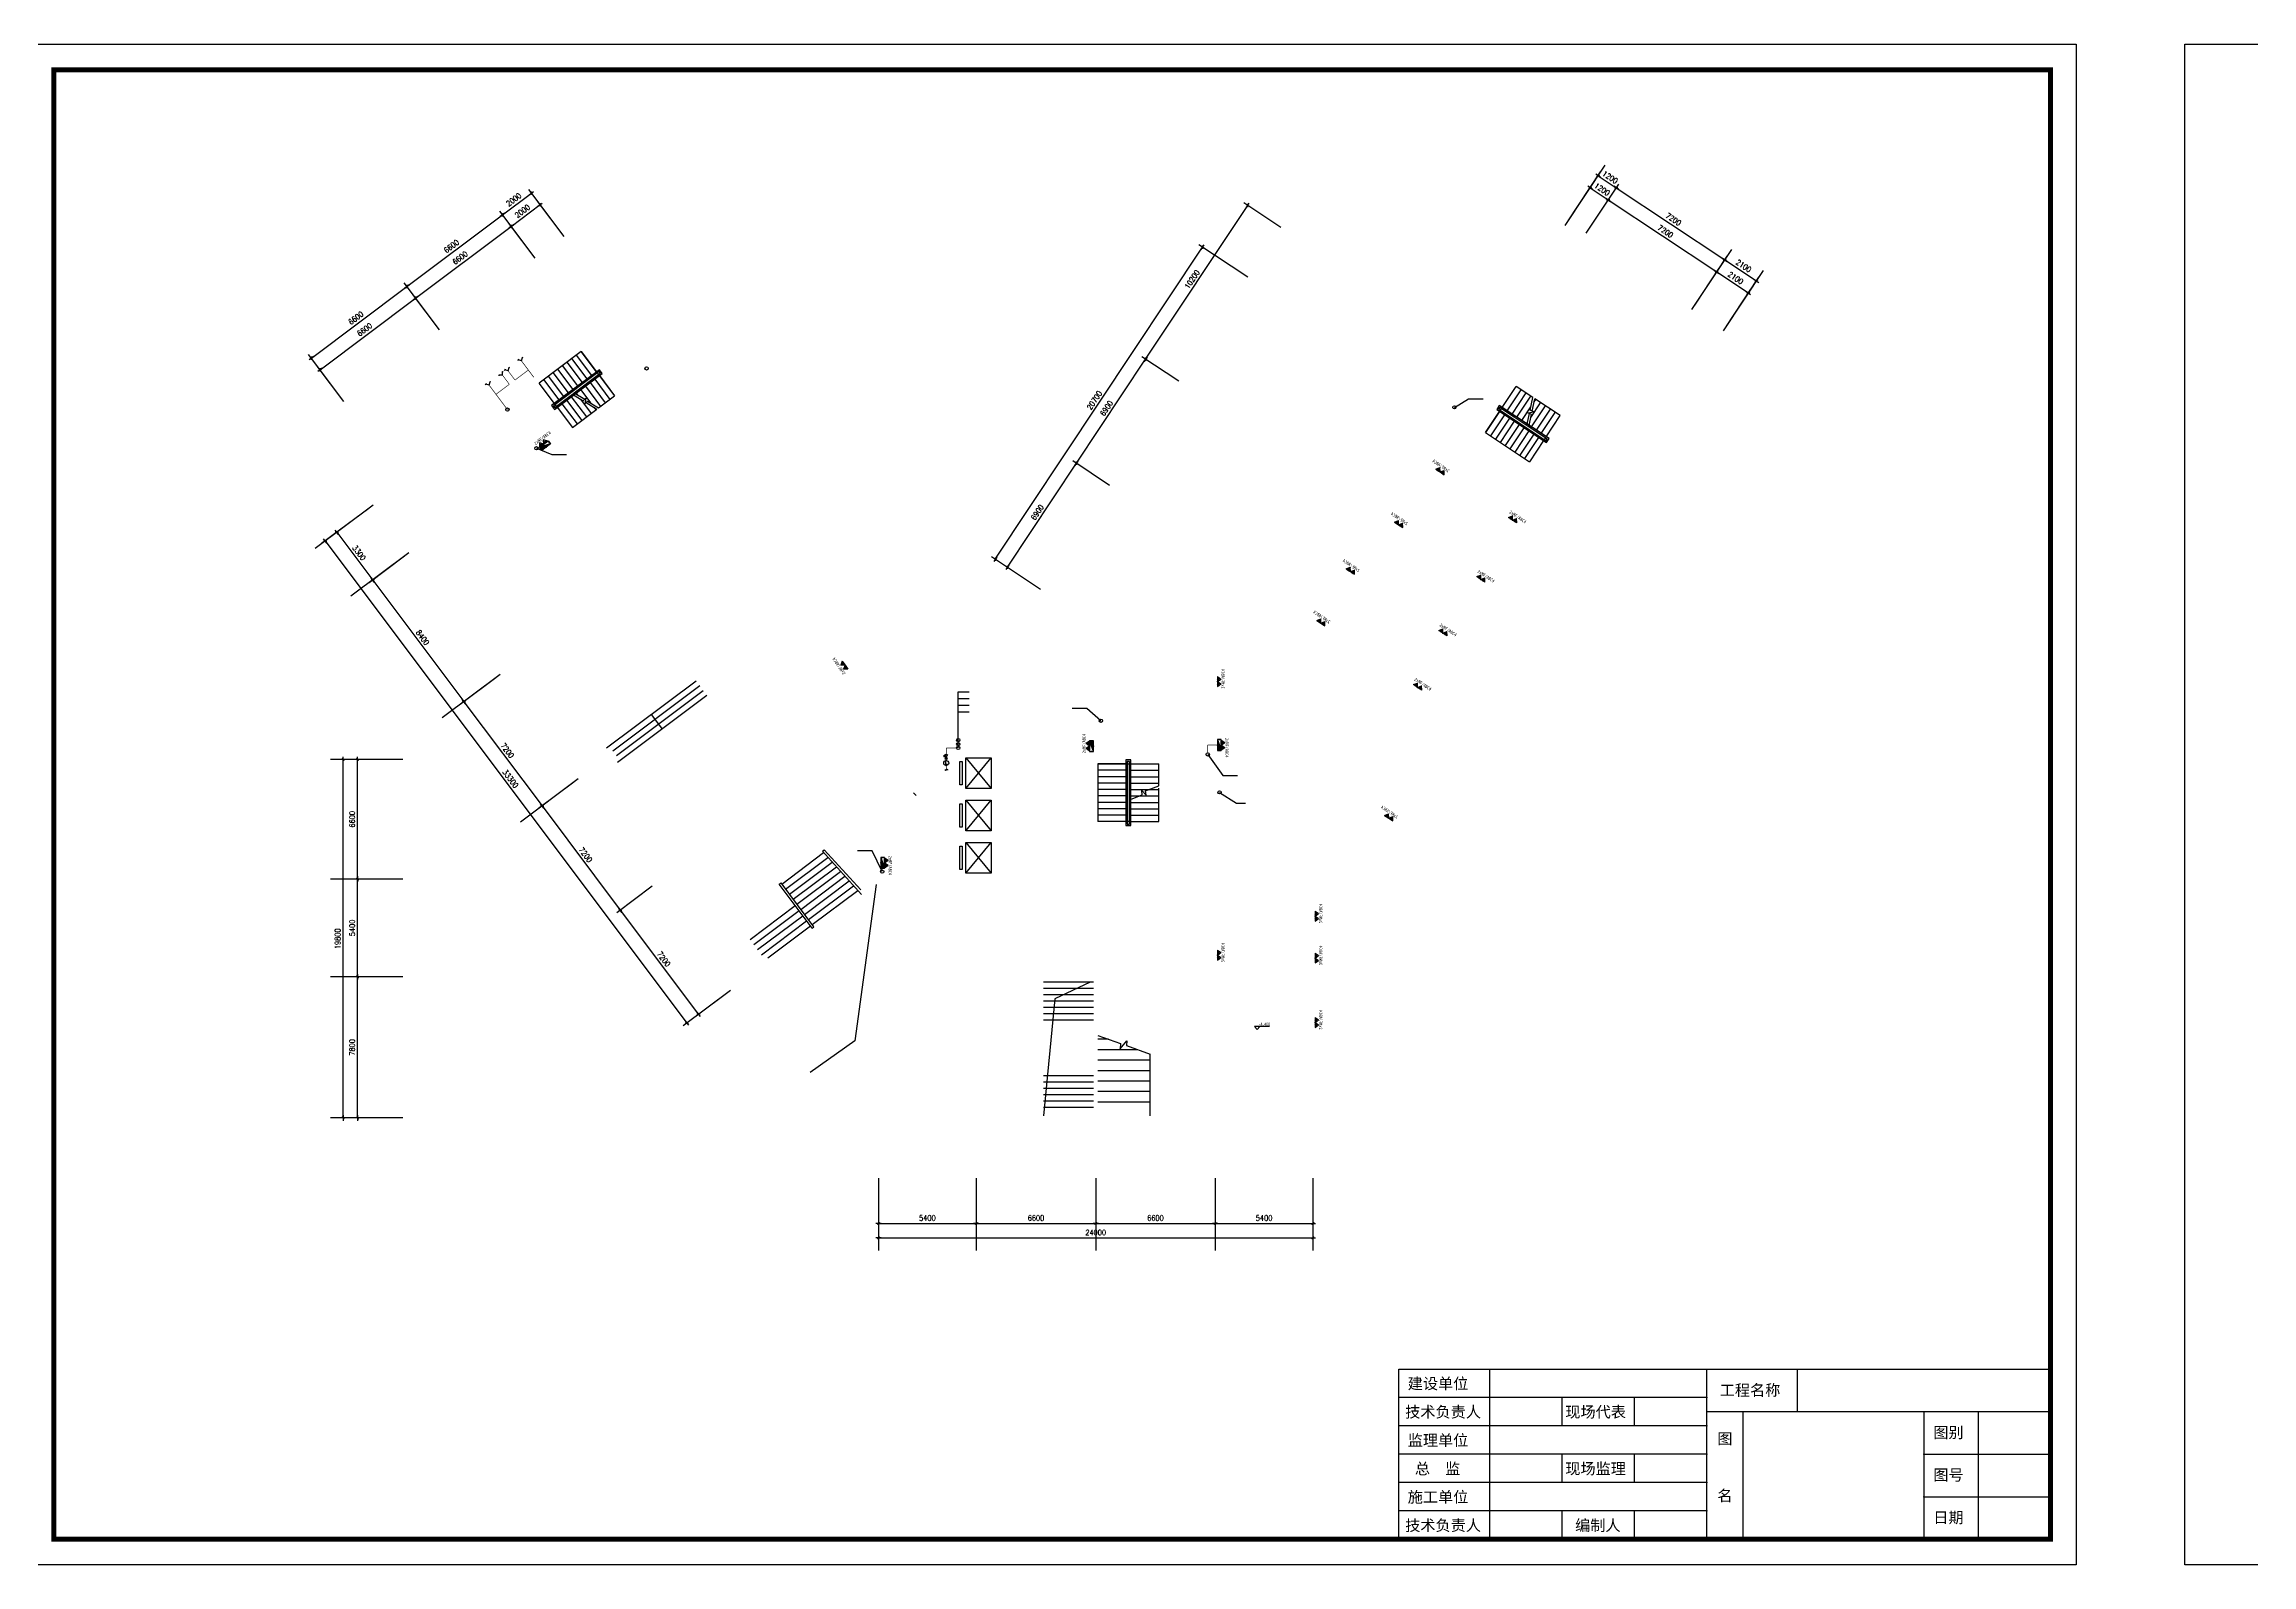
# Model space of a CAD drawing. Extents: x -149393 to 1177518, y -366685 to 296590.
# Drawn here: x 239189 to 361151, y -685 to 83324 of the extents above; entities that cross this region are included whole.
import ezdxf
from ezdxf.enums import TextEntityAlignment as Align

# ---------------------------------------------------------------- set-up
doc = ezdxf.new("R2010")
doc.units = 0
doc.header["$LTSCALE"] = 1000
doc.header["$MEASUREMENT"] = 0
doc.linetypes.add('常规', pattern=[20, 10, 0, 10])
doc.layers.get('0').update_dxf_attribs({"linetype": 'CONTINUOUS'})
for name, color, linetype in [('AXIS', 3, 'CONTINUOUS'), ('DOTE', 1, 'CONTINUOUS'), ('EQUIP-动力', 3, 'CONTINUOUS'), ('EQUIP-消防', 3, 'CONTINUOUS'), ('EQUIP_消防', 7, 'CONTINUOUS'), ('PUB_TITLE', 253, 'CONTINUOUS'), ('STAIR', 2, 'CONTINUOUS'), ('TEL_SYMB', 3, 'CONTINUOUS'), ('WALL', 9, 'CONTINUOUS'), ('WIRE-消防', 3, '常规')]:
    doc.layers.add(name, color=color, linetype=linetype)
doc.styles.add('_TEL_DIM', font='', dxfattribs={"width": 0.8, "height": 3.5})
doc.styles.add('DIM_FONT', font='SIMPLEX.shx', dxfattribs={"width": 0.8})
doc.styles.add('HZ', font='')
doc.styles.add('宋体', font='')
doc.styles.get('_TEL_DIM').set_extended_font_data('SimSun')
doc.styles.get('HZ').set_extended_font_data('SimSun')
doc.styles.get('宋体').set_extended_font_data('SimSun')
doc.dimstyles.new('DIMN', dxfattribs={"dimtxt": 300, "dimasz": 1, "dimexe": 250, "dimexo": 300, "dimgap": 150, "dimtad": 1, "dimdec": 0, "dimdsep": 46, "dimtxsty": 'DIM_FONT', "dimblk": '_DIMX', "dimcen": 2.5, "dimclrt": 7, "dimadec": 0, "dimazin": 0, "dimtfac": 1, "dimtdec": 0, "dimtix": 1, "dimtmove": 2, "dimatfit": 3, "dimldrblk": '_DIMX', "dimfxl": 1, "dimtolj": 1, "dimarcsym": 0})

# ---------------------------------------------------------------- blocks, each defined once
blk = doc.blocks.new('$ATTACHMENT$00000194')
for p, q in [((0, 0), (134, 134)), ((0, 0), (134, -134)), ((107, 162), (134, 134)), ((161, 107), (134, 134)), ((107, -161), (134, -134)), ((161, -107), (134, -134))]:
    blk.add_line(p, q)
blk = doc.blocks.new('$equip_U$00000299(cyc-PC)')
for p in [(0.51, 0.3), (0.3, 0)]:
    blk.add_line(p, (0.3, 0.3))
blk.add_lwpolyline([(0, -0.17), (0.6, 0.17), (0.6, -0.17), (0, 0.17)], close=True)
for p in [(0, 0), (0.6, 0)]:
    blk.add_point(p)
at = {"color": 7, "style": '_TEL_DIM', "flags": 1}
blk.add_attdef('A', text='', height=0.00002, dxfattribs=at).set_placement((0, 0), align=Align.MIDDLE_CENTER)
blk = doc.blocks.new('$equip_U$00000300(cyc-PC)')
for p, q in [((0.46, -0.11), (0.46, 0.16)), ((0.12, -0.11), (0.46, -0.11))]:
    blk.add_line(p, q)
blk.add_circle((0.32, 0), 0.324)
for p in [(0, 0), (0.65, 0)]:
    blk.add_point(p)
at = {"color": 7, "style": '_TEL_DIM', "flags": 1}
blk.add_attdef('A', text='', height=0.00002, dxfattribs=at).set_placement((0, 0), align=Align.MIDDLE_CENTER)
blk = doc.blocks.new('$equip_U$00000248(USER-8292BC9721)')
blk.add_spline([(-0.16, 0.06), (-0.11, -0.08), (0.12, 0.08), (0.17, -0.07)], degree=3)
at = {"color": 7, "style": '_TEL_DIM', "flags": 1}
blk.add_attdef('A', text='', height=0.00002, dxfattribs=at).set_placement((0, 0), align=Align.MIDDLE_CENTER)
blk = doc.blocks.new('$equip_U$00000211(USER-8DF96EF98D)')
at = {"xscale": 0.7000000000007276, "yscale": 0.7000000000007276, "zscale": 0.7000000000007276}
blk.add_blockref('$equip_U$00000248(USER-8292BC9721)', (0, 0), dxfattribs=at)
at = {"color": 7, "style": '_TEL_DIM', "flags": 1}
blk.add_attdef('A', text='', height=0.00002, dxfattribs=at).set_placement((0, 0), align=Align.MIDDLE_CENTER)
blk = doc.blocks.new('$equip_U$00000374(cyc-PC)')
blk.add_point((0, 0))
at = {"xscale": 1.619999999998981, "yscale": 1.619999999998981, "zscale": 1.619999999998981}
blk.add_blockref('$equip_U$00000211(USER-8DF96EF98D)', (0, 0), dxfattribs=at)
at = {"color": 7, "style": '_TEL_DIM', "flags": 1}
blk.add_attdef('A', text='', height=0.00002, dxfattribs=at).set_placement((0, 0), align=Align.MIDDLE_CENTER)
blk = doc.blocks.new('$equip_U$00000306(cyc-PC)')
for p, q in [((1.6, -0.29), (0, 0.29)), ((0, 0.29), (1.6, 0.29)), ((0, -0.29), (0, 0.29)), ((1.6, 0.29), (1.6, -0.29)), ((1.6, -0.29), (0, -0.29))]:
    blk.add_line(p, q)
for p in [(0, 0), (0.8, 0.29), (1.6, 0), (0.8, -0.29)]:
    blk.add_point(p)
blk.add_solid([(1.6, -0.29), (0, -0.29), (0, 0.29)])
at = {"color": 7, "style": '_TEL_DIM', "flags": 1}
blk.add_attdef('A', text='', height=0.00002, dxfattribs=at).set_placement((0, 0), align=Align.MIDDLE_CENTER)
blk = doc.blocks.new('$equip_U$00000441(cyc-PC)')
for p, q in [((-0.78, 0), (-0.39, 0.56)), ((0, 0), (-0.78, 0)), ((-0.54, 0.06), (-0.38, 0.23)), ((-0.54, 0.17), (-0.48, 0.23)), ((-0.54, 0), (-0.54, 0.23)), ((-0.54, 0.23), (-0.24, 0.23)), ((-0.24, 0), (-0.54, 0)), ((-0.5, 0), (-0.27, 0.23)), ((-0.4, 0), (-0.24, 0.16)), ((0, 0), (-0.39, 0.56)), ((-0.3, 0), (-0.24, 0.06)), ((-0.24, 0.23), (-0.24, 0)), ((0, 0), (0.39, 0.56)), ((0.78, 0), (0, 0)), ((0.24, 0.06), (0.41, 0.23)), ((0.24, 0.17), (0.3, 0.23)), ((0.24, 0), (0.24, 0.23)), ((0.24, 0.23), (0.54, 0.23)), ((0.54, 0), (0.24, 0)), ((0.28, 0), (0.51, 0.23)), ((0.38, 0), (0.54, 0.16)), ((0.78, 0), (0.39, 0.56)), ((0.49, 0), (0.54, 0.06)), ((0.54, 0.23), (0.54, 0))]:
    blk.add_line(p, q)
blk.add_point((0, 0))
at = {"style": '宋体', "width": 0.8}
blk.add_text('2xMF/ABC4', height=0.522, dxfattribs=at).set_placement((-1.12, 0.62))
at = {"color": 7, "style": '_TEL_DIM', "flags": 1}
blk.add_attdef('A', text='', height=0.00002, dxfattribs=at).set_placement((0, 0), align=Align.MIDDLE_CENTER)
blk = doc.blocks.new('会签栏')
at = {"layer": 'PUB_TITLE', "color": 4, "lineweight": 30}
blk.add_lwpolyline([(-18000, 0), (-18000, 4700), (0, 4700)], dxfattribs=at)
at = {"layer": 'PUB_TITLE', "color": 4}
for points in [[(-15500, 4700), (-15500, 0)], [(-9500, 0), (-9500, 4700)], [(-7000, 4700), (-7000, 3525)], [(-9500, 3917), (-18000, 3917)], [(-13500, 3917), (-13500, 3133)], [(-11500, 3917), (-11500, 3133)], [(-9500, 3133), (-18000, 3133)], [(-9500, 3525), (0, 3525)], [(-8500, 3525), (-8500, 0)], [(-3500, 3525), (-3500, 0)], [(-2000, 3525), (-2000, 0)], [(-9500, 2350), (-18000, 2350)], [(-13500, 2350), (-13500, 1567)], [(-11500, 2350), (-11500, 1567)], [(-3500, 2350), (0, 2350)], [(-9500, 1567), (-18000, 1567)], [(-9500, 783), (-18000, 783)], [(-13500, 783), (-13500, 0)], [(-11500, 783), (-11500, 0)], [(-3500, 1175), (0, 1175)]]:
    blk.add_lwpolyline(points, dxfattribs=at)
at = {"layer": 'PUB_TITLE'}
for p in [(-9500, 3917), (-9500, 3133), (-9500, 2350), (-9500, 1567), (-9500, 783), (-3500, 1175)]:
    blk.add_point(p, dxfattribs=at)
at = {"layer": 'PUB_TITLE', "color": 4}
blk.add_point((-3500, 2350), dxfattribs=at)
at = {"lineweight": -3, "style": '宋体'}
for s, p in [('建设单位', (-17758, 4147)), ('工程名称', (-9140, 3965)), ('技术负责人', (-17828, 3363)), ('现场代表', (-13405, 3363)), ('图别', (-3241, 2796)), ('监理单位', (-17758, 2580)), ('图', (-9206, 2624)), ('总  监', (-17560, 1797)), ('现场监理', (-13405, 1797)), ('图号', (-3241, 1621)), ('施工单位', (-17758, 1013)), ('名', (-9206, 1049)), ('日期', (-3241, 446)), ('技术负责人', (-17828, 230)), ('编制人', (-13134, 230))]:
    blk.add_text(s, height=307, dxfattribs=at).set_placement(p)
blk = doc.blocks.new('_DIMX')
blk.add_line((-150, 0), (150, 0))
at = {"const_width": 50}
blk.add_lwpolyline([(-70, -70), (70, 70)], dxfattribs=at)

msp = doc.modelspace()

# ---------------------------------------------------------------- linework, layer by layer
at = {"color": 59}
for p, q in [((275208, 48133.1), (270264, 44425.1)), ((275405.5, 47869.8), (270605.5, 44269.8)), ((275603, 47606.5), (270803, 44006.5)), ((275800.5, 47343.2), (270856.5, 43635.2)), ((272736, 46279.1), (273328.5, 45489.2)), ((290107.9, 43901.8), (291498.1, 42201.8)), ((290107.9, 42201.8), (291498.1, 43901.8)), ((287218.7, 41962.6), (287367.2, 41812.7)), ((290107.9, 41561.8), (291498.1, 39861.8)), ((290107.9, 39861.8), (291498.1, 41561.8)), ((290107.9, 39221.8), (291498.1, 37521.8)), ((290107.9, 37521.8), (291498.1, 39221.8)), ((306880.7, 29047.1), (306045.5, 29046.6)), ((306045.5, 29046.6), (306194, 28896.8)), ((306194, 28896.8), (306346, 29046.8))]:
    msp.add_line(p, q, dxfattribs=at)
for p, q in [((289689.5, 47540.2), (290295.2, 47540.2)), ((289689.5, 47176.1), (290295.2, 47176.1)), ((289689.5, 46811.9), (290295.2, 46811.9)), ((289689.5, 46447.7), (290295.2, 46447.7))]:
    msp.add_line(p, q)
for points in [[(317093.7, 63260), (317879.9, 63735.2), (318685.8, 63735.2)], [(266383.3, 61000.4), (267231.3, 60656), (268037.2, 60656)], [(289689.5, 44445.5), (289689.5, 47540.2), (290295.2, 47540.2)], [(297571, 45945.1), (296784.9, 46615.7), (295979, 46615.7)], [(303471.9, 44082.4), (304302.8, 42921.6), (305108.7, 42921.6)], [(304121.1, 41990.6), (305060.6, 41386.1), (305557.3, 41386.1)], [(285491.6, 37610.8), (284934.9, 38760.7), (284129, 38760.7)]]:
    msp.add_lwpolyline(points)
for points in [[(289778, 43701.8), (289906.4, 43701.8), (289906.4, 42401.8), (289778, 42401.8)], [(290107.9, 43901.8), (291498.1, 43901.8), (291498.1, 42201.8), (290107.9, 42201.8)], [(290107.9, 41561.8), (291498.1, 41561.8), (291498.1, 39861.8), (290107.9, 39861.8)], [(289778, 41361.8), (289906.4, 41361.8), (289906.4, 40061.8), (289778, 40061.8)], [(290107.9, 39221.8), (291498.1, 39221.8), (291498.1, 37521.8), (290107.9, 37521.8)], [(289778, 39021.8), (289906.4, 39021.8), (289906.4, 37721.8), (289778, 37721.8)]]:
    msp.add_lwpolyline(points, close=True, dxfattribs=at)
for points in [[(285161.6, 36901.8), (283981.6, 28257.6), (281501.6, 26521.8)], [(296981.6, 31501.8), (295023.1, 30578.5), (294401.6, 24121.8)]]:
    msp.add_lwpolyline(points, dxfattribs=at)
for centre in [(272470.3, 65410.7), (264782.9, 63135.9, 3300), (317093.7, 63260), (266383.3, 61000.4), (297571, 45945.1), (289689.5, 44875.9), (289689.5, 44652.5), (289689.5, 44445.5), (303471.9, 44082.4), (304121.1, 41990.6), (285491.6, 37609.2)]:
    msp.add_circle(centre, 90.8)
at = {"layer": 'AXIS'}
for p, q in [((323208.9, 73304.7), (325422.4, 76636.4)), ((330205.4, 68656.3), (332419, 71987.9)), ((331954.5, 67494.1), (334168.1, 70825.8)), ((257358.4, 57860.7), (254158.4, 55460.7)), ((259338.4, 55220.7), (256138.4, 52820.7)), ((259338.4, 55220.7), (256138.4, 52820.7)), ((264378.4, 48500.7), (261178.4, 46100.7)), ((259003.5, 43801.8), (255003.5, 43801.8)), ((268698.4, 42740.7), (265498.4, 40340.7)), ((259003.5, 37201.8), (255003.5, 37201.8)), ((259003.5, 37201.8), (255003.5, 37201.8)), ((259003.5, 31801.8), (255003.5, 31801.8)), ((259003.5, 31801.8), (255003.5, 31801.8)), ((259003.5, 24001.8), (255003.5, 24001.8)), ((285281.6, 20676), (285281.6, 16676)), ((290681.6, 20676), (290681.6, 16676)), ((297281.6, 20676), (297281.6, 16676)), ((303881.6, 20676), (303881.6, 16676)), ((309281.6, 20676), (309281.6, 16676))]:
    msp.add_line(p, q, dxfattribs=at)
at = {"layer": 'DOTE', "color": 59}
for p, q in [((297161.6, 31501.8), (294401.6, 31501.8)), ((297161.6, 31151.8), (294401.6, 31151.8)), ((297161.6, 30801.8), (294401.6, 30801.8)), ((297161.6, 30451.8), (294401.6, 30451.8)), ((297161.6, 30101.8), (294401.6, 30101.8)), ((297161.6, 29751.8), (294401.6, 29751.8)), ((297161.6, 29401.8), (294401.6, 29401.8)), ((297161.6, 26321.8), (294401.6, 26321.8)), ((297161.6, 25971.8), (294401.6, 25971.8)), ((297161.6, 25621.8), (294401.6, 25621.8)), ((297161.6, 25271.8), (294401.6, 25271.8)), ((297161.6, 24921.8), (294401.6, 24921.8)), ((297161.6, 24571.8), (294401.6, 24571.8))]:
    msp.add_line(p, q, dxfattribs=at)
at = {"layer": 'PUB_TITLE'}
for points in [[(232648.3, 83323.9), (351448.3, 83323.9), (351448.3, -684.6), (232648.3, -684.6)], [(357448.7, 83323.9), (476248.7, 83323.9), (476248.7, -684.6), (357448.7, -684.6)]]:
    msp.add_lwpolyline(points, close=True, dxfattribs=at)
at = {"layer": 'PUB_TITLE', "const_width": 270.7}
msp.add_lwpolyline([(239719.7, 81909.6), (350034, 81909.6), (350034, 729.6), (239719.7, 729.6), (239719.7, 81909.6)], close=True, dxfattribs=at)
at = {"layer": 'STAIR', "color": 59}
for p, q in [((268864.4, 66340.3), (266540.7, 64597.5)), ((269187.1, 64834.2), (268348, 65953)), ((269445.3, 65027.8), (268606.2, 66146.6)), ((269703.5, 65221.5), (268864.4, 66340.3)), ((268864.4, 66340.3), (270700.4, 63892.3)), ((267638, 63672.3), (266798.9, 64791.1)), ((267896.2, 63866), (267057.1, 64984.8)), ((269861.3, 65339.8), (267222, 63360.3)), ((268154.4, 64059.6), (267315.3, 65178.4)), ((269846.9, 65239.4), (267322.4, 63346)), ((267379.8, 63150), (270019.1, 65129.4)), ((267394.2, 63250.4), (269918.7, 65143.8)), ((269746.5, 65164.1), (267422.8, 63421.3)), ((268412.6, 64253.2), (267573.5, 65372.1)), ((268670.8, 64446.9), (267831.6, 65565.7)), ((268928.9, 64640.5), (268089.8, 65759.3)), ((268475.4, 64061.3), (269818.3, 65068.5)), ((269603.1, 64817.4), (270442.2, 63698.6)), ((269918.7, 65143.8), (269846.9, 65239.4)), ((270019.1, 65129.4), (269861.3, 65339.8)), ((269861.3, 65011.1), (270700.4, 63892.3)), ((267379.8, 63478.7), (266540.7, 64597.5)), ((267494.6, 63325.7), (267422.8, 63421.3)), ((267494.6, 63325.7), (268372.6, 63984.2)), ((267795.8, 63461.9), (268634.9, 62343.1)), ((268054, 63655.6), (268893.1, 62536.8)), ((268312.2, 63849.2), (269151.3, 62730.4)), ((268372.6, 63984.2), (268961.1, 63622.7)), ((268475.4, 64061.3), (269050.9, 63707.7)), ((268570.3, 64042.9), (268625.8, 63969)), ((268820.9, 63708.8), (269409.5, 62924.1)), ((268828.5, 64236.5), (269374, 63509.2)), ((268961.1, 63622.7), (269115.9, 63769.3)), ((269115.9, 63769.3), (269051.5, 63454.3)), ((269051.5, 63454.3), (269213.6, 63607.8)), ((269086.7, 64430.2), (269925.8, 63311.3)), ((269123.7, 63522.7), (269719.5, 63156.6)), ((269213.6, 63607.8), (269822.3, 63233.7)), ((269344.9, 64623.8), (270184, 63505)), ((269822.3, 63233.7), (270700.4, 63892.3)), ((318822.5, 61862.5), (320515.9, 64411.3)), ((319742, 63246.4), (320515.9, 64411.3)), ((320010.8, 63067.8), (320784.7, 64232.7)), ((320279.6, 62889.2), (321053.5, 64054.1)), ((321430.1, 63803.9), (320515.9, 64411.3)), ((320548.4, 62710.6), (321322.3, 63875.5)), ((321281.1, 63105.1), (321430.1, 63803.9)), ((321317.2, 62701.3), (321860, 63518.3)), ((321391.3, 63048.8), (321537.2, 63732.8)), ((321500.4, 63560.2), (321591.2, 63696.9)), ((322935.2, 62803.9), (321537.2, 63732.8)), ((267222, 63360.3), (267379.8, 63150)), ((267322.4, 63346), (267394.2, 63250.4)), ((267537.6, 63268.3), (268376.7, 62149.5)), ((268376.7, 62149.5), (269719.5, 63156.6)), ((269569.2, 63249), (269667.6, 63117.7)), ((319596.5, 63027.4), (318822.5, 61862.5)), ((319865.3, 62848.8), (319091.3, 61683.9)), ((320134.1, 62670.2), (319360.1, 61505.3)), ((319577.7, 63355.6), (319432.2, 63136.5)), ((319432.2, 63136.5), (322180, 61310.9)), ((319597.7, 63256.1), (319531.6, 63156.6)), ((319531.6, 63156.6), (322160, 61410.3)), ((322325.6, 61529.9), (319577.7, 63355.6)), ((322226.1, 61509.8), (319597.7, 63256.1)), ((320402.9, 62491.6), (319629, 61326.7)), ((319636.1, 63087.1), (322055.5, 61479.7)), ((321100.3, 62257.8), (319702.3, 63186.7)), ((320671.7, 62313), (319897.8, 61148.1)), ((320817.2, 62532), (321320.3, 63289.3)), ((321086, 62353.4), (321137.2, 62430.4)), ((321100.3, 62257.8), (321241.2, 62918.4)), ((321161.5, 62959.1), (321479.9, 63003.6)), ((321351.5, 62862.1), (321161.5, 62959.1)), ((321207.4, 62186.7), (321351.5, 62862.1)), ((321479.9, 63003.6), (321281.1, 63105.1)), ((321354.9, 62174.8), (322128.8, 63339.7)), ((321623.7, 61996.2), (322397.6, 63161.1)), ((321892.5, 61817.6), (322666.4, 62982.5)), ((322161.3, 61639), (322935.2, 62803.9)), ((318822.5, 61862.5), (321241.8, 60255.1)), ((320940.5, 62134.4), (320166.6, 60969.5)), ((321209.3, 61955.8), (320435.4, 60790.9)), ((321478.1, 61777.2), (320704.2, 60612.3)), ((321747, 61598.6), (320973, 60433.7)), ((322121.6, 61579.3), (321207.4, 62186.7)), ((322015.8, 61420), (321241.8, 60255.1)), ((322121.6, 61579.3), (322055.5, 61479.7)), ((322160, 61410.3), (322226.1, 61509.8)), ((322180, 61310.9), (322325.6, 61529.9)), ((297401.6, 43565), (297401.6, 40375.6)), ((298937.2, 43565), (297401.6, 43565)), ((297401.6, 43565), (300761.6, 43565)), ((298937.2, 43210.6), (297401.6, 43210.6)), ((298937.2, 42856.2), (297401.6, 42856.2)), ((299226, 43781.5), (298937.2, 43781.5)), ((298937.2, 43781.5), (298937.2, 40159)), ((299147.2, 43702.8), (299016, 43702.8)), ((299016, 43702.8), (299016, 40237.8)), ((299016, 43565), (299016, 40375.6)), ((299147.2, 40237.8), (299147.2, 43702.8)), ((299147.2, 41721.9), (299147.2, 43565)), ((299226, 40159), (299226, 43781.5)), ((299226, 43565), (300761.6, 43565)), ((299226, 43210.6), (300761.6, 43210.6)), ((299226, 42856.2), (300761.6, 42856.2)), ((300761.6, 42359.8), (300761.6, 43565)), ((298937.2, 42501.9), (297401.6, 42501.9)), ((298937.2, 42147.5), (297401.6, 42147.5)), ((298937.2, 41793.1), (297401.6, 41793.1)), ((299147.2, 41580.8), (299852.5, 41859.5)), ((299147.2, 40375.6), (299147.2, 41580.8)), ((299226, 42501.9), (300761.6, 42501.9)), ((299226, 42147.5), (300224.3, 42147.5)), ((299226, 41793.1), (299684.6, 41793.1)), ((299684.6, 41793.1), (300761.6, 41793.1)), ((299852.5, 41859.5), (299825.8, 42092.1)), ((299825.8, 42092.1), (300060, 41828)), ((300032, 42071.5), (300761.6, 42359.8)), ((300060, 41828), (300032, 42071.5)), ((300224.3, 42147.5), (300761.6, 42147.5)), ((300761.6, 40375.6), (300761.6, 42218.7)), ((298937.2, 41438.7), (297401.6, 41438.7)), ((298937.2, 41084.4), (297401.6, 41084.4)), ((298937.2, 40730), (297401.6, 40730)), ((298937.2, 40375.6), (297401.6, 40375.6)), ((299147.2, 40375.6), (299016, 40375.6)), ((299226, 41438.7), (300761.6, 41438.7)), ((299226, 41084.4), (300761.6, 41084.4)), ((299226, 40730), (300761.6, 40730)), ((299226, 40375.6), (300761.6, 40375.6)), ((298937.2, 40159), (299226, 40159)), ((299016, 40237.8), (299147.2, 40237.8)), ((279938.2, 36927.1), (282250.2, 38661.1)), ((280148.2, 36647.1), (282485.3, 38399.9)), ((280358.1, 36367), (282720.5, 38138.8)), ((280568.1, 36087), (282955.6, 37877.6)), ((282185.3, 38733.1), (282271.7, 38813.7)), ((284340.2, 36339.8), (282185.3, 38733.1)), ((284300.1, 36610.4), (282271.7, 38813.7)), ((279799.3, 36912.2), (279895.4, 36984.2)), ((281613.7, 34492.2), (279799.3, 36912.2)), ((281709.8, 34564.2), (279895.4, 36984.2)), ((280778, 35806.9), (283190.7, 37616.5)), ((280988, 35526.9), (283425.9, 37355.3)), ((281198, 35246.9), (283661, 37094.2)), ((281408, 34966.9), (283896.1, 36833)), ((278185.7, 33863.4), (280681.7, 35735.4)), ((278395.5, 33583.3), (280891.6, 35455.4)), ((281618, 34686.9), (284131.3, 36571.9)), ((278605.5, 33303.3), (281101.6, 35175.4)), ((278815.5, 33023.3), (281311.5, 34895.3)), ((279169.5, 32851.3), (281521.5, 34615.3)), ((281613.7, 34492.2), (281709.8, 34564.2)), ((297401.6, 28564.4), (298650.9, 28114.7)), ((297987.4, 28353.6), (297401.6, 28353.6)), ((298626.6, 27826.1), (298996, 28269.5)), ((298650.9, 28114.7), (298626.6, 27826.1)), ((298996, 28269.5), (298973.3, 27998.6)), ((299596.5, 27774.3), (297401.6, 27774.3)), ((300281.6, 27195), (297401.6, 27195)), ((298973.3, 27998.6), (300281.6, 27527.6)), ((300281.6, 24121.8), (300281.6, 27527.6)), ((300281.6, 26615.6), (297401.6, 26615.6)), ((300281.6, 26036.3), (297401.6, 26036.3)), ((300281.6, 25457), (297401.6, 25457)), ((300281.6, 24877.7), (297401.6, 24877.7))]:
    msp.add_line(p, q, dxfattribs=at)
at = {"layer": 'TEL_SYMB', "color": 59, "elevation": 1793}
for points in [[(266852.7, 63912.6, 0, 0, 0), (269879.2, 66182.5, 0, 0, 0), (270833.1, 64910.7, 0, 0, 0), (269513.4, 63921, 95.6, 0, 0), (269226.6, 63705.8, 0, 0, 0)], [(321783, 60778.1, 0, 0, 0), (318632, 62871.7, 0, 0, 0), (319511.7, 64195.9, 0, 0, 0), (320885.7, 63283, 95.6, 0, 0), (321184.3, 63084.6, 0, 0, 0)]]:
    msp.add_lwpolyline(points, format="xyseb", dxfattribs=at)
at = {"layer": 'TEL_SYMB', "color": 59}
for points in [[(267806.5, 62640.8, 0, 0, 0), (268681.5, 63297, 95.6, 0, 0), (268968.4, 63512.2, 0, 0, 0)], [(322662.8, 62102.3, 0, 0, 0), (321751.8, 62707.5, 95.6, 0, 0), (321453.2, 62906, 0, 0, 0)], [(273244.8, 48471.3, 0, 0, 0), (273835.4, 47550.7, 95.6, 0, 0), (274029, 47248.9, 0, 0, 0)], [(270673.3, 46542.6, 0, 0, 0), (271263.8, 45622, 95.6, 0, 0), (271457.4, 45320.2, 0, 0, 0)], [(299954.4, 40198.4, 0, 0, 0), (299954.4, 41399.4, 105, 0, 0), (299954.4, 41793.1, 0, 0, 0)]]:
    msp.add_lwpolyline(points, format="xyseb", dxfattribs=at)
at = {"layer": 'WIRE-消防', "linetype": '常规', "const_width": 35}
for points in [[(264888, 64534.3), (264509.9, 65038.4)], [(265200, 64768.3), (264821.9, 65272.4)], [(265200, 64768.3), (265938.4, 65322.1)], [(266243, 64916), (265560.3, 65826.2)], [(264786.6, 63131), (263771.4, 64484.6)], [(264888, 64534.3), (264149.5, 63980.4)], [(289598.7, 44445.5), (289024, 44445.5)], [(289024, 44087.9), (289024, 44445.5)], [(303468.5, 44604.9), (303468.5, 44173.2)], [(304001.6, 44604.9), (303468.5, 44604.9)], [(289024, 43835.5), (289024, 43743.6)], [(289024, 43237.4), (289024, 43471.5)], [(285510.7, 37800.4), (285476.7, 37698.8)]]:
    msp.add_lwpolyline(points, dxfattribs=at)

# ---------------------------------------------------------------- block references
at = {"layer": 'EQUIP-动力', "xscale": 350, "yscale": 350, "zscale": 350}
msp.add_blockref('$equip_U$00000374(cyc-PC)', (289024, 43237.4), dxfattribs=at)
at = {"layer": 'EQUIP-消防'}
for name, p, xscale, yscale, zscale, rotation in [('$equip_U$00000441(cyc-PC)', (266791.7, 61233.4), 349.9999999999923, 349.9999999999923, 349.9999999999923, 36.87000000000967), ('$equip_U$00000306(cyc-PC)', (266617.1, 60966.1), 374.9999999999919, 374.9999999999919, 374.9999999999919, 36.8700000000109), ('$equip_U$00000441(cyc-PC)', (316305, 59689), -350.0000000000097, 349.9999999999691, 350, 326.4000000000481), ('$equip_U$00000441(cyc-PC)', (314012.5, 56774.2), -350.0000000000097, 349.9999999999691, 350, 326.4000000000481), ('$equip_U$00000441(cyc-PC)', (320310.2, 57028), 349.9999999999991, 349.9999999999991, 349.9999999999991, 326.4000000000012), ('$equip_U$00000441(cyc-PC)', (311352.5, 54186.3), -350.0000000000097, 349.9999999999691, 350, 326.4000000000481), ('$equip_U$00000441(cyc-PC)', (318554.2, 53756.7), 349.9999999999991, 349.9999999999991, 349.9999999999991, 326.4000000000012), ('$equip_U$00000441(cyc-PC)', (309719.4, 51342.4), -350.0000000000097, 349.9999999999693, 350, 326.4000000000481), ('$equip_U$00000441(cyc-PC)', (316464.6, 50789.8), 349.9999999999991, 349.9999999999991, 349.9999999999991, 326.4000000000012), ('$equip_U$00000441(cyc-PC)', (283432.8, 49014.4), 350.0000000000302, 350.0000000000302, 350.0000000000302, 123.6272828054942), ('$equip_U$00000441(cyc-PC)', (304001.6, 48114.5), -350, 349.9999999999709, 350, 270), ('$equip_U$00000441(cyc-PC)', (315063.1, 47792.1), 349.9999999999991, 349.9999999999991, 349.9999999999991, 326.4000000000012), ('$equip_U$00000299(cyc-PC)', (289024, 43835.5), 420, 420, 420, 90), ('$equip_U$00000441(cyc-PC)', (296943.5, 44545.1), 350, 350, 350, 90), ('$equip_U$00000306(cyc-PC)', (297052.5, 44845.1), -375, 375, 375, 90), ('$equip_U$00000306(cyc-PC)', (304110.7, 44304.9), -375, 375, 375, 270), ('$equip_U$00000441(cyc-PC)', (304219.7, 44604.9), 350, 350, 350, 270), ('$equip_U$00000300(cyc-PC)', (289024, 43743.6), 420, 420, 420, 270), ('$equip_U$00000441(cyc-PC)', (313465.5, 40569.5), -349.9999999999931, 349.999999999977, 350, 326.4000000000005), ('$equip_U$00000306(cyc-PC)', (285510.7, 37800.4), -375, 375, 375, 270), ('$equip_U$00000441(cyc-PC)', (285619.7, 38100.4), 350, 350, 350, 270), ('$equip_U$00000441(cyc-PC)', (309401.6, 35154), -350, 349.9999999999709, 350, 270), ('$equip_U$00000441(cyc-PC)', (304001.6, 32999.6), -350, 349.9999999999709, 350, 270), ('$equip_U$00000441(cyc-PC)', (309401.6, 32839.3), -350, 349.9999999999709, 350, 270), ('$equip_U$00000441(cyc-PC)', (309401.6, 29279), -350, 349.9999999999709, 350, 270)]:
    msp.add_blockref(name, p, dxfattribs=dict(at, xscale=xscale, yscale=yscale, zscale=zscale, rotation=rotation))
at = {"layer": 'EQUIP_消防'}
for p, rotation in [((265560.3, 65826.2), 119.0670857638677), ((263771.4, 64484.6), 119.0670857638678), ((264821.9, 65272.4), 119.0670857638677)]:
    msp.add_blockref('$ATTACHMENT$00000194', p, dxfattribs=dict(at, rotation=rotation))
at = {"layer": 'EQUIP_消防', "xscale": -1, "rotation": 314.6729142359212}
msp.add_blockref('$ATTACHMENT$00000194', (264509.9, 65038.4), dxfattribs=at)
at = {"layer": 'WALL', "xscale": 2, "yscale": 2, "zscale": 2}
msp.add_blockref('会签栏', (350034, 729.6), dxfattribs=at)

# ---------------------------------------------------------------- texts
at = {"color": 59, "style": 'HZ', "width": 0.7}
msp.add_text('-8.400', height=183.52, dxfattribs=at).set_placement((306281.9, 29094.6))

# ---------------------------------------------------------------- dimensions: what is measured, and where the dimension line sits
at = {"layer": 'AXIS'}
for p1, p2, distance in [((323208.9, 73304.7), (324208.4, 72640.7), 3300), ((323208.9, 73304.7), (324208.4, 72640.7), 2500), ((266489.5, 71257.8), (268089.5, 72457.8), 3300), ((266489.5, 71257.8), (268089.5, 72457.8), 2500), ((302118.4, 64532.6), (307763, 73028.4), 2500), ((324208.4, 72640.7), (330205.4, 68656.3), 3300), ((324208.4, 72640.7), (330205.4, 68656.3), 2500), ((261209.5, 67297.8), (266489.5, 71257.8), 3300), ((261209.5, 67297.8), (266489.5, 71257.8), 2500), ((294481.6, 53038.2), (305936.8, 70279.7), 3300), ((330205.4, 68656.3), (331954.5, 67494.1), 3300), ((330205.4, 68656.3), (331954.5, 67494.1), 2500), ((255929.5, 63337.8), (261209.5, 67297.8), 3300), ((255929.5, 63337.8), (261209.5, 67297.8), 2500), ((298300, 58785.4), (302118.4, 64532.6), 2500), ((294481.6, 53038.2), (298300, 58785.4), 2500), ((257358.4, 57860.7), (277338.4, 31220.7), -3300), ((257358.4, 57860.7), (259338.4, 55220.7), -2500), ((259338.4, 55220.7), (264378.4, 48500.7), -2500), ((264378.4, 48500.7), (268698.4, 42740.7), -2500), ((258703.5, 24001.8), (258703.5, 43801.8), 3000), ((259003.5, 37201.8), (259003.5, 43801.8), 2500), ((268698.4, 42740.7), (273018.4, 36980.7), -2500), ((259003.5, 31801.8), (259003.5, 37201.8), 2500), ((273018.4, 36980.7), (277338.4, 31220.7), -2500), ((259003.5, 24001.8), (259003.5, 31801.8), 2500), ((285281.6, 20676), (290681.6, 20676), -2500), ((285281.6, 20676), (309281.6, 20676), -3300), ((290681.6, 20676), (297281.6, 20676), -2500), ((297281.6, 20676), (303881.6, 20676), -2500), ((303881.6, 20676), (309281.6, 20676), -2500)]:
    msp.add_aligned_dim(p1=p1, p2=p2, distance=distance, dimstyle='DIMN', dxfattribs=at).render()

doc.saveas('drawing.dxf')
